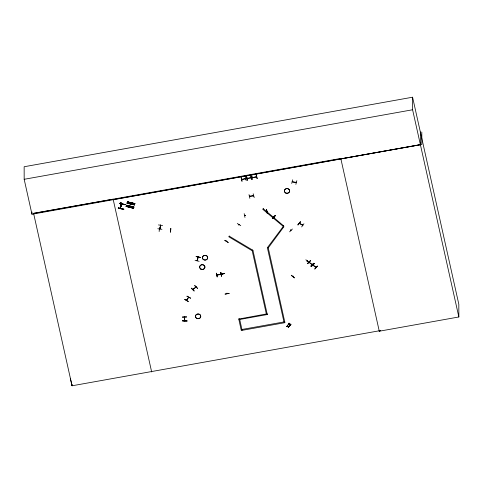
<?xml version="1.0" encoding="UTF-8"?>
<svg xmlns="http://www.w3.org/2000/svg" width="483" height="483" viewBox="0 0 483 483"><rect width="100%" height="100%" fill="white"/><g stroke="black" fill="none" stroke-linecap="round" stroke-linejoin="round"><path stroke-width="0.72" d="M311.819 264.388L312.157 264.799L312.235 264.43M312.272 264.509L311.915 264.292M316.099 267.316L312.99 264.877L313.075 265.378M222.536 274.012L222.651 274.338L222.82 274.042M160.549 225.646L160.616 225.295M273.843 217.024L274.163 217.459L274.259 217.121M274.296 217.386L274.036 216.952M290.983 230.089L290.766 229.914M197.1 260.265L197.052 260.79L198.096 256.95M159.142 231.538L159.517 227.765M170.523 232.208L170.813 228.338L170.523 232.106M157.79 228.737L161.962 229.328M195.066 260.355L199.147 261.315M226.449 241.349L226.678 241.077M239.079 224.486L238.699 224.945M159.994 228.755C161.714 219.191 159.36 230.934 159.885 228.58M160.012 228.942L160.036 228.495M162.608 225.555L158.448 224.921M126.178 206.217L133.58 207.907L133.459 208.318L126.117 206.416L133.459 208.33M133.821 207.116L126.377 205.625L133.761 207.328L133.876 206.935L126.474 205.197L126.135 206.41M126.443 205.384L126.377 205.613M134.449 204.955L127.065 203.252L127.458 201.846L134.86 203.578M127.355 202.274L134.787 203.82L127.355 202.274L127.482 201.852L134.848 203.609L134.739 203.989L127.379 202.166M127.458 201.888L134.829 203.621M134.823 203.621L134.437 204.979L134.564 204.557L127.192 202.824L134.516 204.72L127.162 202.866L127.071 203.24M184.723 320.797L184.597 317.059M308.957 262.172L309.41 262.523L305.854 259.788M312.803 265.143L315.924 267.558M315.653 267.196L315.743 267.093M126.087 206.591L126.202 206.181M291.702 183.462L292.71 179.809M292.626 181.801L292.626 181.445M295.988 182.151L295.91 182.339M295.85 184.355L296.852 180.66M188.292 301.531L184.717 299.442M196.183 256.473L200.228 257.554M198.241 257.216L197.221 260.778M196.14 256.612L200.276 257.415L196.183 256.479M118.329 207.859L118.269 208.167L123.714 209.447L123.769 209.139L118.329 207.859L123.714 209.338M125.085 204.78L125.139 204.472L125.085 204.78L119.639 203.397L125.139 204.49M118.269 208.167L123.775 209.242M120.388 205.836L120.49 205.48L121.342 205.68L121.239 206.036M120.508 202.335L120.515 205.824L121.342 205.993L121.239 206.35L120.388 206.15L120.515 205.51L121.305 205.698M120.424 206.132L121.305 206.012L121.299 202.522M128.206 202.063L127.844 203.24M129.45 202.359L129.094 203.536M130.114 202.516L129.758 203.687M132.734 208.01L133.091 206.79M133.719 204.659L134.075 203.446M133.61 207.72L133.652 207.334M134.594 204.369L134.636 203.983M133.483 208.185L133.839 206.972M228.211 242.514L224.728 240.299L228.218 242.424M241.597 179.416L245.642 178.469M241.681 179.38L242.086 179.332M245.34 178.909L245.769 178.801M247.048 178.45L247.525 178.517L247.411 178.161M252.476 177.484L256.642 176.869M252.838 177.376L252.537 177.635M216.897 274.978L224.704 273.432L220.52 274.072C220.459 275.219 223.315 272.81 224.71 273.45M217.362 274.767L217.308 275.081L217.314 274.724M221.045 274.078L220.997 274.447L217.018 275.111M249.506 196.176L249.47 196.557L249.886 196.333M245.044 215.43L244.591 215.49L245.014 215.406M245.044 215.297L244.664 215.666L244.627 215.321M253.575 195.512L253.563 195.863L253.189 195.724M266.749 211.542L266.332 211.771L266.368 211.385M294.449 277.791L291.261 275.238L294.328 277.93M159.601 229.612L159.589 229.401M191.292 288.254L194.094 291.068M195.983 286.993L192.814 289.305M195.669 287.005L195.669 287.186M195.766 287.373L196.08 286.908M238.723 224.909L238.958 224.414M188.31 301.422L184.699 299.472M247.091 178.438L251.094 177.684M250.816 177.919L251.184 177.521M252.917 177.533L252.838 177.195M256.153 176.693L256.564 176.923L256.612 176.555M249.874 196.466L249.796 196.128M244.953 215.424L244.953 215.225M127.095 203.108L134.497 204.792M126.498 205.197L133.851 206.984M186.951 296.266L190.55 298.24M188.599 297.462L186.601 300.348M293.199 276.379L292.807 276.53L293.084 276.059M307.116 261.128L307.23 261.484L307.508 260.977M297.902 224.849L300.39 221.788L297.914 224.843M302.775 225.114L302.726 225.489L302.533 225.15M303.94 223.738L301.658 226.919M253.001 250.442L252.198 250.743L228.791 236.773L229.244 236.006M266.338 313.962L252.198 250.743L252.651 249.971M238.741 318.901L241.289 330.487L284.934 322.674L268.246 247.87L267.564 247.459L283.744 225.815M283.968 321.944L267.443 248.014L268.246 247.87L283.865 226.756M286.564 326.562L287.862 326.586L286.564 326.562L286.739 326.218L287.771 326.357L286.739 326.218M287.771 326.357L287.524 325.168L288.067 326.339L289.389 326.26L288.067 326.339M289.287 324.316L289.045 323.127L289.589 324.19L290.911 324.22L289.685 324.425L289.933 325.633L289.383 324.552L288.079 324.522L289.287 324.214L288.26 324.178M288.605 327.311L288.417 327.673L288.164 326.466L289.389 326.26M289.933 325.633L290.126 325.276M288.164 326.466L289.389 326.363M289.685 324.425L290.73 324.564L290.911 324.22M240.769 225.694L237.274 223.472M252.675 179.428L251.866 175.715M249.005 194.613L249.844 198.332M244.959 217.416L244.175 213.619M216.475 273.179L217.284 276.88M196.032 287.156L192.91 289.583L192.85 289.22M307.611 263.706L310.364 260.754M310.364 260.862L307.46 263.609L310.346 260.748M313.606 263.211L310.865 266.187L313.763 263.422M313.618 263.301L310.907 266.205M307.309 261.11L307.091 261.345L307.399 260.892M311.444 266.489L314.222 263.549M314.222 263.658L311.3 266.387L314.198 263.543M317.47 266.133L314.856 269.103M317.428 266.006L314.699 268.892M194.238 290.863L191.443 288.11M192.989 289.365L193.26 289.178M196.044 287.174L195.983 286.811M272.34 218.443L275.123 215.599M272.472 218.539L275.286 215.635M275.286 215.738L272.327 218.443L275.262 215.629M290.748 230.113L290.923 230.451L290.609 230.017M289.625 231.84L292.408 229.002M226.605 241.265L226.654 240.926M292.245 181.584L296.351 182.453M283.865 226.913L262.704 209.236L263.265 208.547M188.593 297.335L186.462 300.227M188.575 297.697L188.412 297.631M194.637 285.622L197.444 288.345M170.487 230.21L170.632 230.035M247.048 178.263L247.073 178.577L251.214 177.653M184.428 317.047L184.548 320.603M379.185 330.813L379.276 331.217L380.676 330.547M302.829 225.187L299.382 223.146M251.136 177.871L251.094 177.502M256.558 176.905L252.549 177.605M221.021 274.416L220.948 274.054M241.144 177.623L242.025 181.33L241.198 177.521M246.65 176.657L247.465 180.262M217.09 276.928L216.306 273.215M245.69 178.855L245.738 178.493M159.577 229.775L159.396 229.425M420.379 132.161L412.579 97.21L24.15 166.738L24.174 179.296L31.969 214.247L420.397 144.713L420.379 131.925L458.826 304.284L458.85 316.975L379.276 331.217L340.787 158.442L33.605 213.426L72.052 385.79L379.233 330.801L379.33 331.205M24.174 179.296L412.603 109.768L412.579 97.21M113.215 199.6L420.397 144.61M250.786 175.921L251.842 179.579L250.786 175.812M241.675 179.175L241.723 179.567L245.726 178.807M257.264 178.607L256.213 174.846L257.041 178.656M247.242 180.407L246.638 176.555M238.741 319.058L267.141 313.817M267.304 314.536L239.707 319.474M33.575 213.287L113.125 199.195L151.662 371.958M340.877 158.847L421.828 144.502L421.81 132.052M253.189 193.798L254.209 197.565M253.478 195.669L249.427 196.231M266.592 209.713L267.395 213.42L266.586 209.7M266.332 211.614L266.779 211.488M244.706 215.641L245.032 215.569M220.52 274.066L224.71 273.553M221.456 276.179L220.87 272.424L221.456 276.077M229.135 293.32L224.987 294.105L229.141 293.404M186.643 300.323L186.613 300.003M186.607 316.884L182.387 317.053M182.514 320.803L186.734 320.809M182.514 320.899C191.298 320.603 186.1 321.587 182.514 320.778M247.109 178.601L247.127 178.209M245.34 176.778L246.197 180.557M220.671 274.477L220.665 274.103M266.399 209.731L267.22 213.438M220.713 272.448L221.516 276.155M289.045 323.127L289.589 324.298L290.911 324.322M289.933 325.524L289.383 324.443L288.079 324.522M296.23 182.58L296.278 182.212M197.167 260.252L197.203 260.603M127.089 203.144L134.461 204.87M125.139 204.575L119.639 203.5L119.699 203.192M119.639 203.397L125.085 204.665M126.401 205.474L133.797 207.195M292.263 181.741L292.245 181.403M184.415 317.458L184.428 316.866M222.627 274.29L222.717 273.939L222.826 274.266M187.036 296.145L190.634 298.12M302.66 225.271L299.2 223.43L299.641 223.526M229.244 236.163L252.651 250.128M184.53 320.778L184.536 320.265M256.183 176.953L256.231 176.585M245.31 178.885L245.358 178.517M241.669 179.537L241.639 179.223M308.993 262.432L312.096 264.575M307.369 261.11L307.279 261.249M263.265 208.704L283.744 225.972M160.374 225.621L160.392 225.15M194.8 285.483L197.589 288.321M312.223 264.624L309.144 262.094M289.685 324.528L290.126 325.379M289.287 324.214L288.858 323.483M288.164 326.568L288.605 327.42M287.771 326.248L287.337 325.524M287.862 326.484L288.417 327.673M312.809 265.01L312.893 264.859M170.674 230.258L170.487 230.023M70.325 378.304L72.052 385.79L72.052 384.323M412.603 109.768L458.85 316.975M253.001 250.599L267.304 314.693M226.907 293.386L226.98 293.718L226.907 293.205M217.386 275.026L217.265 274.694M302.352 225.253L302.473 224.981M186.607 316.993L182.387 317.108M316.063 267.232L315.924 267.377M302.533 224.969L302.406 225.326M300.39 221.788L298.096 224.957M299.629 223.285L299.508 223.448M299.285 223.134L299.255 223.502M296.308 182.26C296.634 183.027 291.654 182.248 292.342 181.385M284.771 321.799L241.935 329.466M266.749 211.361L266.701 211.723L266.332 211.433M253.478 195.488L253.521 195.875L249.548 196.364M253.189 195.537L253.14 195.905M250.804 177.551L250.755 177.919M249.844 196.158L249.838 196.515M244.664 215.273L244.706 215.66M241.965 179.127L242.007 179.513M242.092 330.191L239.544 318.756M222.705 273.716L222.796 274.314M222.615 274.078L222.56 273.74M216.976 274.742L217.024 275.135L216.945 274.791M193.164 289.076L193.224 289.389M184.681 320.259L184.693 320.821M184.572 316.866L184.584 317.464M160.597 225.096L160.585 225.621M129.136 205.861L128.774 207.038M128.472 205.71L128.11 206.881M127.222 205.414L126.866 206.591M123.769 209.139L123.714 209.447M121.631 203.971L120.321 208.33M121.209 202.83L121.239 206.35M120.418 202.643L120.388 206.15M31.963 212.031L31.969 214.247M227.137 293.652L227.052 293.175L227.155 293.652M129.027 206.446L129.631 206.585L129.027 206.446M130.012 203.095L130.615 203.24L130.012 203.095M121.408 203.808L120.098 208.384L121.408 203.802M127.723 205.486L127.361 206.754L127.723 205.535M128.701 202.142L128.345 203.403L128.701 202.142M129.885 205.993L129.522 207.255L129.885 206.036M130.863 202.643L130.507 203.904L130.863 202.643M285.556 192.928A2.638 2.361 -0.1 0 0 289.655 191.111A2.638 2.361 -0.1 0 0 285.851 188.847A2.638 2.361 -0.1 0 0 285.556 192.928M285.568 192.838A2.62 2.349 -0.1 0 0 289.637 191.039A2.62 2.349 -0.1 0 0 285.858 188.781A2.62 2.349 -0.1 0 0 285.568 192.838M200.825 269.043A2.638 2.361 -0.1 0 0 204.919 267.226A2.638 2.361 -0.1 0 0 201.121 264.962A2.638 2.361 -0.1 0 0 200.825 269.043M200.831 269.001A2.62 2.349 -0.1 0 0 204.907 267.196A2.62 2.349 -0.1 0 0 201.127 264.944A2.62 2.349 -0.1 0 0 200.831 269.001M203.597 259.643A2.638 2.361 -0.1 0 0 207.696 257.831A2.638 2.361 -0.1 0 0 203.892 255.561A2.638 2.361 -0.1 0 0 203.597 259.643M203.609 259.679A2.62 2.349 -0.1 0 0 207.678 257.88A2.62 2.349 -0.1 0 0 203.898 255.622A2.62 2.349 -0.1 0 0 203.609 259.679M196.641 318.333A2.638 2.361 -0.1 0 0 200.741 316.522A2.62 2.349 -0.1 0 0 196.949 314.234A2.638 2.361 -0.1 0 0 196.641 318.333M200.741 316.522A2.638 2.361 -0.1 0 0 196.937 314.252A2.62 2.349 -0.1 0 0 196.653 318.291A2.62 2.349 -0.1 0 0 200.723 316.486"/></g></svg>
